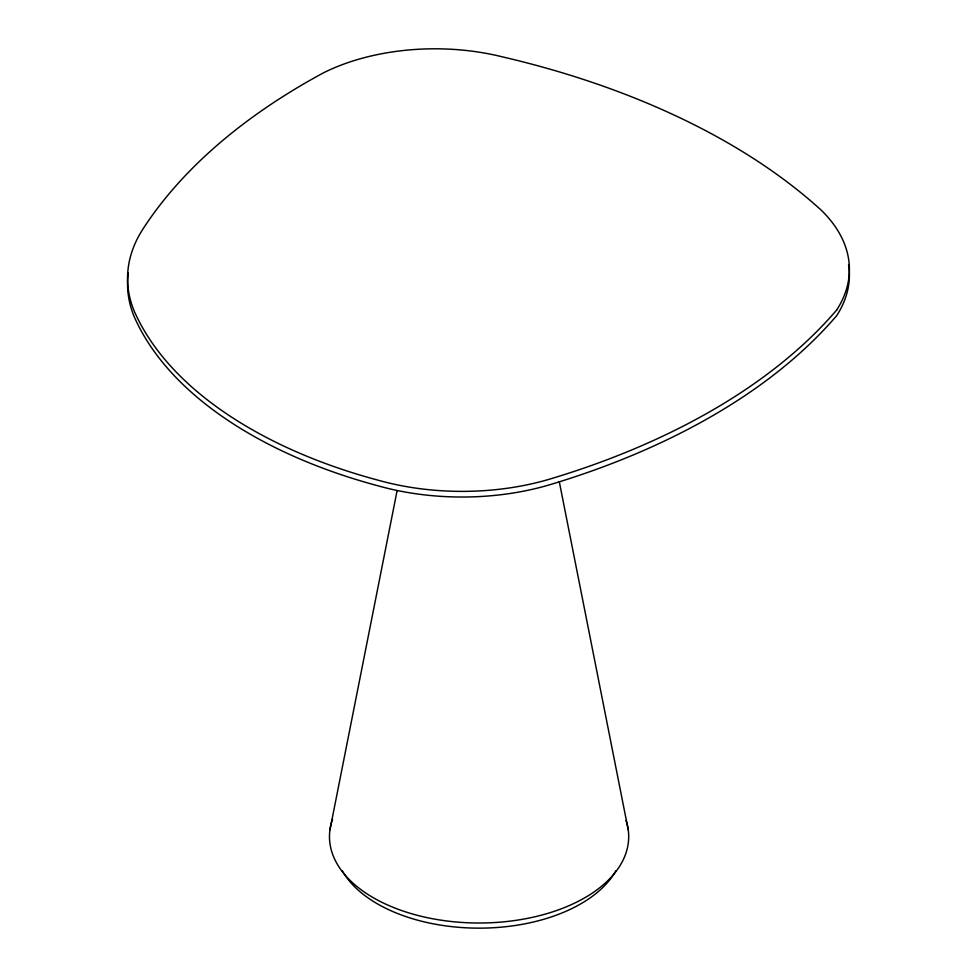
<?xml version="1.0" encoding="UTF-8"?>
<svg xmlns="http://www.w3.org/2000/svg" width="977" height="977" viewBox="0 0 977 977"><rect width="100%" height="100%" fill="white"/><g stroke="black" fill="none" stroke-linecap="round" stroke-linejoin="round"><path stroke-width="1.47" d="M329.945 829.864L397.102 490.662M559.296 481.685L628.235 829.864M626.049 820.46A149.603 86.379 0 0 1 477.912 923.009A149.603 86.379 0 0 1 332.583 819.129M615.901 870.763A143.851 83.057 0 0 1 479.084 928.15A143.851 83.057 0 0 1 342.28 870.763M848.573 264.559A200.81 115.933 0 0 1 836.678 315.656A658.474 380.163 0 0 1 550.564 484.507A191.492 110.56 0 0 1 379.039 486.094A447.979 258.636 0 0 1 202.263 401.486A438.771 253.324 0 0 1 133.947 316.108A244.787 141.323 0 0 1 128.305 272.913M836.678 310.014A200.81 115.933 0 0 0 820.924 209.896A677.782 391.313 0 0 0 501.616 56.666A170.047 98.176 0 0 0 323.326 72.909A711.451 410.755 0 0 0 143.094 228.801A244.787 141.323 0 0 0 133.947 310.466A438.771 253.324 0 0 0 202.263 395.856A447.979 258.636 0 0 0 379.039 480.452A191.492 110.56 0 0 0 550.564 478.864A658.474 380.163 0 0 0 836.678 310.014"/></g></svg>
